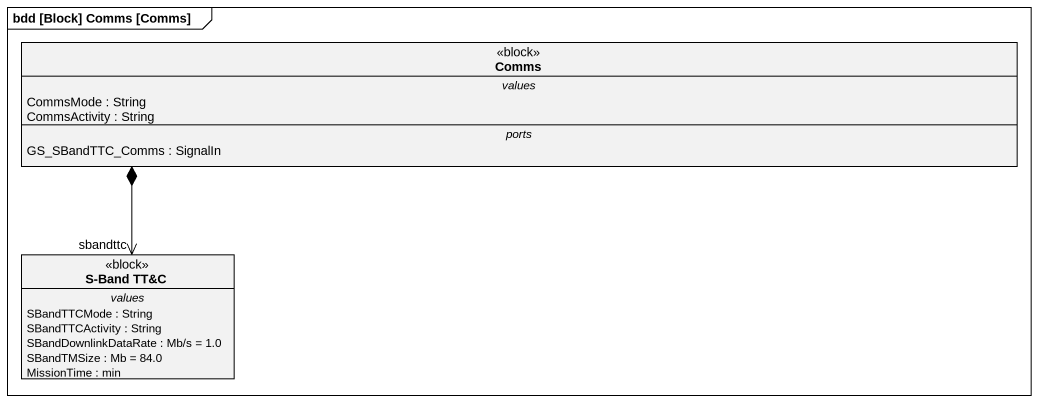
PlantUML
@startuml
mainframe bdd [Block] Comms [Comms]
hide circle
hide empty members
class Comms <<block>> {
  -- values --
  CommsMode : String
  CommsActivity : String
  -- ports --
  GS_SBandTTC_Comms : SignalIn
}
class "S-Band TT&C" as S_Band_TT_C <<block>> {
  -- values --
  SBandTTCMode : String
  SBandTTCActivity : String
  SBandDownlinkDataRate : Mb/s = 1.0
  SBandTMSize : Mb = 84.0
  MissionTime : min
}
Comms *-left-> "sbandttc" S_Band_TT_C
@enduml
